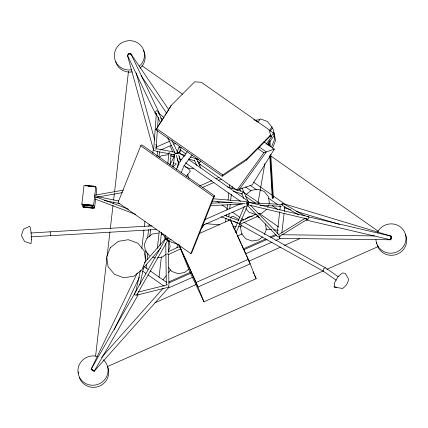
<?xml version="1.0" encoding="UTF-8"?>
<svg xmlns="http://www.w3.org/2000/svg" width="428" height="428" viewBox="0 0 428 428"><rect width="100%" height="100%" fill="white"/><g stroke="black" fill="none" stroke-linecap="round" stroke-linejoin="round"><path stroke-width="0.64" d="M166.326 239.225L166.342 238.112M248.037 204.456L248.069 202.588L282.903 204.477M31.062 236.871L50.52 235.678L50.681 233.148L50.023 231.821L30.698 233.009M247.117 203.412L247.095 201.551M247.165 203.905L247.224 203.032M156.29 114.003L153.689 149.886L154.064 150.501L155.284 150.496M155.942 149.832L157.338 130.561M157.579 127.239L158.301 117.272M269.784 140.721L269.645 145.943M334.161 286.953L334.546 282.64L337.938 276.863L342.341 273L345.182 273.321L348.36 278.644C348.617 282.79 345.787 286.246 342.571 288.509L334.161 286.953L336.429 287.209M167.862 163.544L168.9 152.908L169.525 152.529M170.114 164.807L171.147 154.171M225.583 222.02L226.032 218.045M226.251 216.06L226.401 214.733M226.926 210.1L227.519 204.798M228.044 200.16L228.862 192.873M229.456 187.576L229.756 184.923M228.349 220.912L228.493 219.591M228.793 216.937L229.167 213.626M229.686 208.992L230.211 204.354M230.655 200.379L231.329 194.414M231.997 188.454L232.222 186.469M159.307 231.072L157.36 248.181L157.969 247.833M160.024 245.533L161.527 232.377M84.744 207.168L82.781 206.992L81.86 204.129L84.022 185.549L95.786 186.635L96.707 189.497L96.011 195.468M83.118 205.055L83.176 204.531L92.502 205.392L93.176 208.19L83.845 207.329L83.118 205.055L92.443 205.916L93.176 208.19M85.333 185.955L85.397 185.431L94.722 186.292L94.663 186.811L92.796 186.64M83.845 207.329L83.358 205.103M90.699 205.365L91.95 205.483L92.528 207.992L84.396 207.243L83.979 205.231M92.528 207.992L91.95 205.483M92.443 205.916L92.502 205.392M91.276 207.773L94.545 208.072L93.625 205.21L95.786 186.635M94.545 208.072L95.626 198.785M95.594 356.075L106.941 257.854M107.096 256.522L109.932 231.971M110.317 228.648L112.997 205.424M113.227 203.434L113.383 202.102M113.613 200.111L114.378 193.477M114.533 192.151L128.486 71.364M141.802 248.422L143.942 229.916M144.322 226.61L144.931 221.324M152.796 153.256L153.181 149.95M145.204 258.753L146.119 250.819M147.569 238.262L148.564 229.67M148.944 226.369L149.174 224.384M157.039 156.311L157.648 151.025M146.092 268.383L146.553 264.408M147.088 259.769L147.853 253.146M149.768 236.588L150.608 229.296M158.949 157.087L159.564 151.79M159.013 277.403L161.393 256.816M172.976 156.541L173.206 154.551M166.16 238.872L164.935 238.492L165.32 235.181M173.201 166.974L173.351 165.652M173.506 164.325L174.731 153.732L176.828 153.395M177.743 167.391L178.358 162.094M177.026 247.742L177.411 244.436M277.173 233.651L279.698 211.796M279.928 209.806L280.388 205.831M281.875 232.741L284.09 213.535M284.32 211.55L284.855 206.911M279.281 237.203L279.425 236.058M279.8 238.359L390.834 239.787L391.128 237.497L390.7 236.122M230.879 218.253L231.045 217.012L232.976 216.177L238.792 219.425M264.862 163.56L258.02 202.936L259.175 203.509L258.903 202.588M268.056 145.188L268.629 141.909M135.73 291.992L140.405 270.442M139.924 284.577L143.466 268.254M336.258 280.217L323.087 271.079L323.616 268.714L325.435 267.816L338.222 276.691M166.476 238.102L166.144 239.241L163.052 234.127M390.283 239.739L391.251 236.176L283.149 203.573M140.732 145.804L118.026 202.551L190.861 253.569L191.851 252.579L214.556 195.831L141.721 144.814L140.732 145.804L213.567 196.827L190.861 253.569M155.894 129.85L171.136 105.465L194.686 81.802L201.31 82.294L268.923 129.657L270.63 134.997L270.073 136.388L246.523 160.056L222.18 176.282L155.894 129.85L158.044 126.485M171.136 105.465L169.504 108.541M179.546 153.133L180.776 150.073M176.379 169.515L179.081 162.752L187.4 151.656M181.14 172.848L183.847 166.091L192.161 154.989M168.418 251.054L170.13 246.769L169.231 240.969M222.18 176.282L222.737 174.892L247.079 158.665L270.63 134.997M246.523 160.056L247.079 158.665M271.614 146.681L274.808 138.699L273.556 133.145L269.528 130.321L271.978 127.041L267.307 121.424L260.336 118.888L257.886 122.167L256.372 121.108M241.547 224.839L240.568 227.289L241.563 233.731L245.747 238.765L251.996 241.034L258.63 239.942L262.444 236.909M272.54 148.19L275.488 140.823L274.188 132.434M267.687 207.28L268.426 205.44M268.918 204.215L269.405 202.99L268.404 196.548L264.226 191.514L257.977 189.24L251.343 190.337L246.1 194.505M264.365 234.544L266.328 229.643L265.424 223.844M137.003 294.705L137.345 293.859M234.512 229.756L237.615 222.367M238.134 221.137L244.335 206.36M236.047 232.853L248.192 203.921L247.084 203.963M177.256 151.507L179.658 146.13M178.727 153.299L181.13 147.922M281.779 204.45L282.293 203.321L283.518 203.733L304.527 215.771M137.345 272.925L91.159 369.166L94.481 370.825M114.319 329.49L139.437 277.151M169.948 164.957L174.731 155.407M172.489 165.406L173.982 162.426M246.576 203.979L247.17 202.797L248.7 201.529L188.737 159.526M247.817 203.3L248.7 201.529M307.144 216.536L390.978 236.128L391.652 237.668L390.555 239.782L306.721 220.19L307.267 219.131M247.095 204.563L247.892 203.091M167.942 240.081L136.543 295.309L134.964 294.887L134.424 293.822L166.15 238.011L166.69 239.075L167.744 239.359M135.104 292.773L91.303 368.931L92.095 370.418L94.337 371.055L138.137 294.897L137.019 294.582M156.311 113.388L155.712 114.41L127.512 55.522L128.71 53.479L130.968 53.992L159.163 112.88L158.039 112.623M241.836 193.964L242.778 192.418L243.318 192.199L258.507 202.46M264.012 141.914L274.337 149.142L252.194 184.885L236.984 190.171L198.95 163.533L200.903 160.821M158.761 125.367L160.195 123.12M160.907 122.001L162.34 119.754M163.057 118.636L164.133 116.951M165.208 115.271L168.429 110.221M127.64 55.758L128.833 53.917L130.834 53.757L168.974 109.996M236.984 190.171L263.867 152.785L274.337 149.142M239.439 189.32L266.323 151.929L259.261 146.981M186.431 176.336L190.385 171.045L188.668 169.071L184.088 165.647M270.25 131.016L272.352 128.207L271.978 127.041M163.036 279.885L166.176 275.685M168.525 272.54L170.488 269.918M201.54 228.381L204.333 224.641M266.018 144.279L271.48 136.976L271.245 136.238L273.556 133.145M267.297 144.846L268.468 143.284M269.635 141.721L274.305 135.473M144.509 262.744L165.481 238.562M143.171 268.26L160.644 248.112M101.506 357.471L163.196 288.188M91.485 368.722L92.33 369.91L94.155 371.263L168.637 287.621M166.749 240.376L167.53 239.541M257.779 215.081L258.218 216.145L239.568 224.465L239.134 223.4L240.301 222.148M213.567 196.827L214.556 195.831M176.85 153.54L178.385 152.272L184.377 156.471M282.346 204.68L283.882 203.412L253.349 182.023M159.409 157.354L161.319 155.84L167.953 154.743M199.261 165.727L200.689 164.593M166.251 254.029L162.437 257.062L157.006 257.961M245.405 219.264L248.261 216.991L252.488 216.295M188.839 269.142L184.548 272.556L177.914 273.647L171.671 271.373L168.322 267.35M266.954 209.115L261.706 213.288L258.089 213.882M269.763 155.797L272.283 198.105L272.732 197.768L270.202 155.246M172.554 166.899L175.833 164.614L176.165 163.721L174.849 163.277M247.117 204.236L248.149 203.557M278.719 234.603L305.111 218.339M278.43 237.075L307.069 219.425L306.389 218.376M168.199 251.792L179.637 246.405M180.755 248.78L168.113 254.735L167.637 253.681M176.026 153.508L177.663 152.748M240.911 220.992L255.949 214.284M155.771 147.344L169.579 141.224M160.602 150.062L171.409 145.274M173.811 144.209L175.608 143.412M199.48 186.052L211.71 180.632M215.985 178.738L219.045 177.379M202.38 187.587L213.995 182.44M218.275 180.546L221.329 179.188M205.017 219.559L240.215 203.958M171.04 239.477L168.006 240.82L166.915 238.246M201.989 225.759L248.117 205.317L247.026 202.744M199.384 233.469L230.344 219.746L248.336 259.304L256.142 278.687L203.942 301.82L189.486 271.042L179.054 245.153M237.513 236.005L242.398 233.838M168.91 281.838L190.241 272.39M243.264 248.887L265.815 238.894M270.084 237.005L275.568 234.576M168.857 282.962L190.851 273.214M244.003 249.663L267.216 239.375M270.881 237.749L276.381 235.314M192.68 277.264L168.857 287.825L168.418 286.797M245.217 253.981L272.101 242.071M275.766 240.445L280.04 238.551L278.949 235.978M203.942 301.82L196.136 282.437L248.336 259.304M154.856 302.842L196.361 284.449M248.861 261.182L280.602 247.117M284.267 245.495L299.525 238.733M107.107 366.71L323.242 270.929M326.906 269.308L378.192 246.576M258.501 203.043L259.047 202.824M180.375 147.783L180.948 147.596M195.205 158.504L196.789 159.248L197.356 159.061M138.351 292.057L167.525 284.797M137.484 294.967L168.6 287.225L169.108 285.952L168.482 285.075M94.69 195.232L123.483 190.112M122.344 192.616L96.685 197.18L94.893 197.137M254.821 120.407L259.55 119.626M193.857 168.124L190.241 168.718L185.244 166.904M256.281 214.182L255.072 214.38L248.829 212.106L245.902 208.586M158.702 233.019L152.068 234.116L146.825 238.284L144.375 244.409L145.37 250.851L149.554 255.885M164.935 238.492L167.032 238.155M272.283 198.105L273.374 198.025L270.758 154.075M50.023 231.821L152.036 225.872M50.52 235.678L156.632 229.494M211.362 203.22L231.874 202.262M210.111 205.638L242.532 204.124M178.257 153.459L176.994 153.502L177.941 153.829M281.811 234.726L374.414 235.914M260.213 205.194L281.25 206.333M213.331 198.774L245.795 201.486M212.079 201.021L245.207 203.787M86.039 185.634L89.794 185.977M91.041 186.094L94.171 186.383M88.446 186.239L90.308 186.415M81.86 204.129L93.625 205.21M85.696 204.905L89.447 205.253M91.892 206.002L83.76 205.253L84.396 207.243M84.46 206.719L92.587 207.468M87.018 207.093L90.126 207.382M91.367 207.494L92.614 207.612M86.702 207.35L89.318 207.591M205.793 223.635L219.634 224.898M232.816 226.102L236.112 226.407M238.749 226.647L241.387 226.888M265.729 229.114L271.63 229.654M273.599 229.836L278.195 230.253M94.813 196.885L96.685 197.18L128.486 209.217M131.059 54.244L128.967 53.858L127.421 55.271L153.502 149.832M156.669 148.751L175.041 152.245M155.728 151.218L174.758 154.84M97.37 196.602L118.733 201.005M104.213 200.427L119.749 203.626M176.614 153.165L177.674 153.411M248.042 202.166L308.508 216.675L309.005 217.761L308.214 219.232L247.748 204.723M284.256 207.767L290.617 209.683M296.342 211.411L339.591 224.449M180.268 153.898L185.335 155.434M190.406 156.974L198.64 159.473M188.523 158.916L194.858 160.842M197.394 161.607L199.924 162.378M227.498 186.972L242.762 191.61L243.719 192.584M233.239 191.23L242.146 193.938M278.965 235.956L280.19 236.336M170.451 155.653L174.196 157.017M256.773 216.579L259.272 217.488M161.201 233.929L163.699 234.838M152.678 257.019L155.177 257.929M224.823 215.375L238.433 220.388M221.19 216.787L239.134 223.4M167.369 240.6L179.846 245.196M95.021 198.999L135.655 214.38M272.732 197.768L273.374 198.025M168.391 238.754L167.054 238.177L168.129 239.161M165.716 238.813L167.23 239.632M240.536 220.399L241.697 221.051M244.024 222.351L325.435 267.816M233.618 221.116L237.101 223.063M239.429 224.358L323.087 271.079M282.089 205.344L298.551 214.776M304.228 218.029L305.929 219.002M176.85 152.946L177.925 153.577M245.635 196.527L255.393 203.123M179.969 149.704L185.987 153.903M253.852 119.342L255.366 120.402M270.17 135.483L271.245 136.238M269.87 135.842L271.48 136.976M142.133 65.859L182.622 94.219M270.71 155.926L378.496 231.43M257.351 148.216L263.867 152.785M250.086 185.276L256.629 189.861M268.624 198.26L277.349 204.37M279.532 205.9L280.618 206.665M245.474 186.908L250.952 190.744M272.31 205.702L277.783 209.538M156.45 128.464L222.737 174.892M259.004 213.214L278.644 226.974M179.482 158.579L181.119 159.724M185.479 162.779L240.536 201.347M217.108 201.449L219.286 202.974M222.009 204.884L227.455 208.698M232.356 212.133L239.98 217.472M241.617 218.617L243.794 220.142M143.771 266.377L148.072 269.394M150.223 270.897L166.904 282.582M142.668 271.143L145.894 273.401M148.045 274.91L164.186 286.214M158.365 112.773L163.871 117.529M160.516 117.973L162.517 119.701M166.535 238.129L167.252 238.787M177.101 152.935L177.738 153.582M250.294 205.13L278.623 234.394M247.068 205.055L277.719 236.716M272.352 128.207L273.128 129.144L273.931 134.312M93.593 370.471L94.155 371.263M141.101 75.606L166.599 113.201M246.458 201.54L247.031 202.423M162.126 120.081L157.825 111.12L156.236 110.745L155.407 112.195L160.286 122.349M171.885 140.395L177.914 152.94M167.749 137.88L175.496 154.01M253.023 272.048L253.874 273.856M254.441 275.065L256.142 278.687M241.954 187.887L248.593 202.412M239.434 188.689L240.541 191.107M241.649 193.531L243.864 198.373M196.789 159.248L200.844 168.124M194.275 160.051L196.709 165.374M233.003 226.118L236.326 233.421M237.711 236.465L241.034 243.767M241.585 244.982L245.736 254.114M246.293 255.329L250.166 263.851L197.966 286.985L179.969 247.427M179.246 245.314L196.136 282.437M170.103 146.018L172.816 152.02M173.902 154.417L174.71 156.215M306.271 219.163L306.721 220.19M230.344 219.746L232.174 224.293M233.148 226.717L233.635 227.926M187.55 174.121L188.962 178.513M390.55 238.872L390.834 239.787M179.214 156.653L180.552 161.126M177.267 158.627L178.99 164.379M178.792 155.262L180.477 160.971M176.277 155.327L178.904 164.213M136.206 72.899L154.685 139.903M155.926 144.407L156.814 147.623M178.481 162.694L178.679 163.983M269.961 140.759L270.319 146.751M269.094 144.562L269.175 145.884M168.354 240.488L168.509 252.456M168.525 253.788L168.926 284.374M165.775 243.468L166.31 284.695M143.348 50.194A15.114 14.632 -17.8 0 1 140.01 68.298M132.343 71.899A15.114 14.632 -17.8 0 1 115.624 61.787M131.669 69.807A15.114 14.632 -17.8 0 1 114.613 52.912A15.114 14.632 -17.8 0 1 136.896 42.452A15.114 14.632 -17.8 0 1 139.335 66.206M107.492 366.545A15.114 14.632 -17.8 0 1 99.109 386.254A15.114 14.632 -17.8 0 1 79.405 377.63M78.608 373.179A15.114 14.632 -17.8 0 1 78.645 371.911M103.437 359.788A15.114 14.632 -17.8 0 1 99.457 383.718A15.114 14.632 -17.8 0 1 77.982 372.002A15.114 14.632 -17.8 0 1 97.242 356.412M405.439 234.507A15.114 14.632 -17.8 0 1 396.751 254.334A15.114 14.632 -17.8 0 1 377.154 244.987M376.838 243.73A15.114 14.632 -17.8 0 1 376.64 242.435M377.475 232.227A15.114 14.632 -17.8 0 1 401.892 228.242A15.114 14.632 -17.8 0 1 396.954 251.889A15.114 14.632 -17.8 0 1 375.912 239.696M31.437 239.744L30.987 243.655L24.524 241.499L21.4 235.523L23.444 229.231L29.457 226.305L30.356 227.477L31.174 233.041L31.437 239.744M110.322 247.684L106.609 256.966L108.124 266.73L114.463 274.353L123.927 277.799L133.975 276.14L141.925 269.822L145.638 260.534L144.124 250.776L137.789 243.152L128.325 239.707L118.272 241.365L110.322 247.684M179.498 146.965L178.899 147.275L179.616 148.013L179.498 146.965"/></g></svg>
